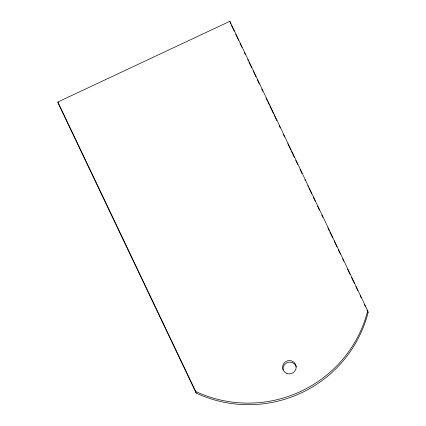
<?xml version="1.0" encoding="UTF-8"?>
<svg xmlns="http://www.w3.org/2000/svg" width="426" height="426" viewBox="0 0 426 426"><rect width="100%" height="100%" fill="white"/><g stroke="black" fill="none" stroke-linecap="round" stroke-linejoin="round"><path stroke-width="0.64" d="M57.867 101.995L229.843 21.3L367.707 310.788L368.133 312.365A122.411 120.398 -15.2 0 1 196.157 393.06L58.293 103.577L57.867 101.995L195.726 391.483L196.157 393.06M230.274 22.876L230.844 24.08M231.414 25.278L234.279 31.284M235.706 34.288L238.565 40.294M239.998 43.298L242 47.499M244.284 52.307L245.429 54.709M247.719 59.512L248.289 60.716M248.864 61.914L251.723 67.92M253.156 70.924L256.015 76.93M257.442 79.934L259.445 84.135M261.734 88.943L262.879 91.345M266.026 97.953L267.171 100.355M267.741 101.553L269.173 104.556M269.743 105.76L273.46 113.566M274.035 114.77L276.895 120.776M279.179 125.579L280.324 127.981M283.471 134.589L284.616 136.991M287.763 143.599L290.91 150.202M291.48 151.406L294.339 157.412M295.772 160.416L297.774 164.617M300.064 169.42L302.066 173.627M304.925 179.634L305.495 180.832M307.785 185.64L308.355 186.838M308.93 188.042L311.789 194.048M313.216 197.052L315.219 201.253M317.508 206.056L319.511 210.263M321.8 215.066L322.945 217.468M327.807 227.681L329.234 230.684M329.809 231.882L332.669 237.889M334.096 240.892L336.961 246.899M338.388 249.902L340.39 254.109M342.68 258.912L343.825 261.314M347.541 269.12L350.113 274.525M351.546 277.528L354.405 283.535M355.838 286.538L357.84 290.745M360.124 295.548L361.269 297.95M364.416 304.558L365.561 306.96M366.988 309.963L368.133 312.365M229.843 21.3L230.131 22.349M283.13 370.018A6.789 6.678 -15.2 0 1 288.333 362.286A6.789 6.678 -15.2 0 1 296.352 367.004M367.707 310.788A122.411 120.398 -15.2 0 1 195.726 391.483M287.065 373.522A6.789 6.678 -15.2 0 0 296.054 365.998A6.789 6.678 -15.2 0 0 285.01 362.137A6.789 6.678 -15.2 0 0 287.065 373.522"/></g></svg>
